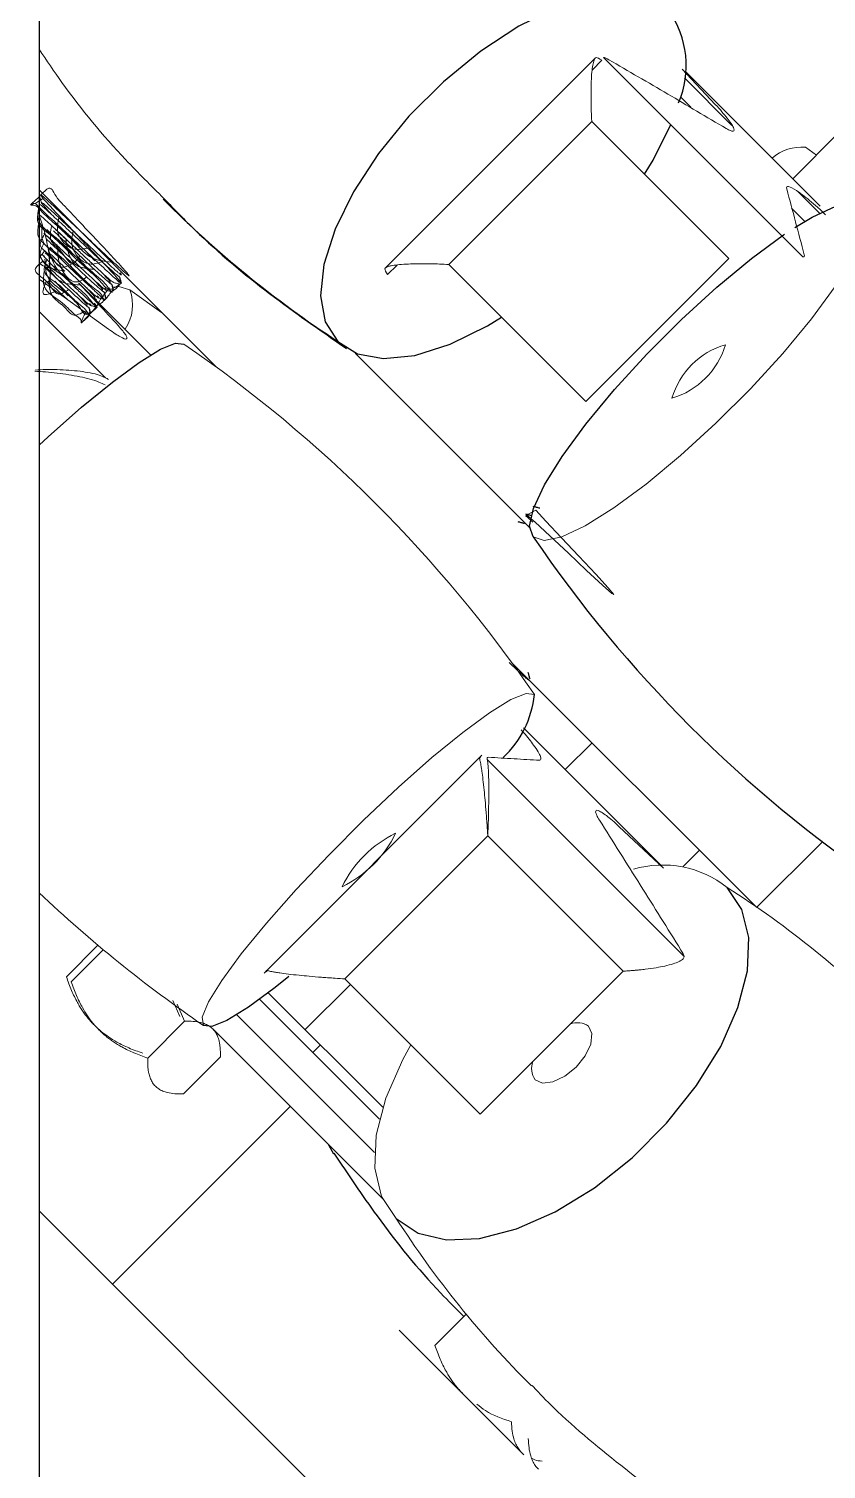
# Model space of a CAD drawing. Header units: millimetres. Extents: x -635 to 515, y -448 to 489.
# Drawn here: x 118.5 to 148, y 171 to 224.3 of the extents above; entities that cross this region are included whole.
import ezdxf

# ---------------------------------------------------------------- set-up
doc = ezdxf.new("R2010")
doc.units = ezdxf.units.MM

msp = doc.modelspace()

# ---------------------------------------------------------------- linework, layer by layer
at = {"color": 7, "linetype": 'Continuous', "lineweight": 25}
for p, q in [((118.875, 303.878), (118.875, 126.735)), ((139.434, 223.2), (131.687, 215.454)), ((139.313, 220.859), (134.029, 215.574)), ((118.888, 217.804), (118.875, 217.808)), ((135.252, 197.427), (127.197, 189.371)), ((142.726, 189.988), (135.448, 197.265)), ((135.468, 194.44), (130.183, 189.155)), ((135.468, 194.44), (140.471, 189.437)), ((122.893, 186.225), (124.256, 187.588)), ((131.584, 181.018), (125.3, 187.303)), ((121.589, 177.86), (128.166, 184.437)), ((129.582, 183.021), (129.761, 182.681)), ((118.875, 180.574), (140.745, 158.703))]:
    msp.add_line(p, q, dxfattribs=at)
at = {"color": 144, "linetype": 'Continuous', "lineweight": 18}
for p, q in [((139.75, 223.228), (147.124, 215.854)), ((139.336, 222.775), (139.689, 223.128)), ((142.656, 222.795), (143.883, 221.495)), ((142.772, 222.722), (147.766, 217.728)), ((142.74, 222.471), (144.494, 220.717)), ((142.974, 221.388), (142.59, 221.773)), ((144.382, 215.79), (139.313, 220.859)), ((146.75, 218.743), (148.493, 220.486)), ((147.63, 219.622), (147.218, 219.908)), ((118.875, 218.335), (125.423, 211.787)), ((146.948, 218.263), (147.741, 217.47)), ((147.193, 217.169), (146.706, 217.657)), ((120.298, 215.806), (120.655, 215.423)), ((120.578, 216.091), (120.938, 215.706)), ((139.097, 210.505), (144.382, 215.79)), ((119.122, 215.488), (119.544, 215.041)), ((119.729, 215.243), (120.089, 214.858)), ((120.016, 215.522), (120.372, 215.14)), ((120.655, 215.423), (120.796, 215.27)), ((131.759, 215.198), (132.113, 215.551)), ((139.097, 210.505), (134.029, 215.574)), ((118.911, 215.001), (121.447, 213.18)), ((119.453, 214.953), (119.806, 214.575)), ((120.089, 214.858), (120.234, 214.7)), ((120.219, 214.728), (120.167, 214.762)), ((122.998, 212.231), (120.333, 214.897)), ((120.372, 215.14), (120.517, 214.983)), ((121.763, 214.995), (121.829, 214.921)), ((119.806, 214.575), (119.948, 214.42)), ((119.936, 214.445), (119.886, 214.478)), ((120.918, 214.145), (121.015, 214.028)), ((122.231, 214.631), (123.408, 213.802)), ((120.727, 213.828), (120.781, 213.761)), ((130.568, 212.298), (137.017, 205.849)), ((136.349, 200.86), (145.414, 191.795)), ((141.886, 193.344), (136.794, 198.436)), ((135.158, 197.306), (135.202, 197.351)), ((141.965, 193.244), (140.332, 194.782)), ((142.692, 193.305), (143.298, 193.912)), ((147.843, 194.223), (145.423, 191.804)), ((119.885, 189.232), (121.052, 190.399)), ((120.066, 189.051), (121.249, 190.234)), ((127.272, 189.421), (127.317, 189.465)), ((130.183, 189.155), (135.186, 184.152)), ((135.186, 184.152), (140.471, 189.437)), ((127.353, 188.643), (131.585, 184.412)), ((124.075, 187.769), (123.824, 188.354)), ((123.982, 188.225), (124.256, 187.588)), ((131.462, 183.969), (127.029, 188.401)), ((131.279, 182.737), (126.187, 187.829)), ((128.999, 186.432), (129.282, 186.714)), ((124.215, 184.902), (125.579, 186.266)), ((133.516, 175.601), (134.67, 176.756)), ((136.806, 171.554), (132.191, 176.168))]:
    msp.add_line(p, q, dxfattribs=at)
at = {"color": 8, "linetype": 'Continuous', "lineweight": 25}
for p, q in [((121.326, 211.388), (118.875, 213.839)), ((139.324, 197.886), (138.334, 196.896)), ((130.388, 188.95), (128.717, 187.279))]:
    msp.add_line(p, q, dxfattribs=at)
at = {"color": 7, "linetype": 'Continuous', "lineweight": 25, "flags": 128}
for points in [[(142.16, 224.966), (141.432, 225.427), (140.467, 225.601), (139.31, 225.479), (138.009, 225.068), (136.622, 224.384), (135.21, 223.459), (133.835, 222.332), (132.555, 221.053), (131.428, 219.677), (130.503, 218.265), (129.82, 216.878), (129.408, 215.578), (129.287, 214.42), (129.46, 213.456), (129.921, 212.727)], [(141.264, 218.908), (141.579, 219.428), (142.233, 220.745)], [(146.828, 216.945), (147.464, 217.324), (148.337, 217.731), (148.987, 217.871), (149.388, 217.738)], [(137.149, 205.499), (137.016, 205.9), (137.156, 206.551), (137.563, 207.423), (138.219, 208.478), (139.096, 209.671), (140.156, 210.949), (141.351, 212.256), (142.631, 213.536), (143.938, 214.731), (145.216, 215.791), (146.409, 216.668), (146.441, 216.69)], [(129.921, 212.727), (130.65, 212.266), (131.614, 212.092), (132.772, 212.214), (134.073, 212.625), (135.459, 213.308), (135.98, 213.623)], [(118.875, 208.892), (119.207, 209.198), (120.447, 210.296), (121.585, 211.228), (122.571, 211.953), (123.363, 212.441), (123.925, 212.669), (124.233, 212.629)], [(132.086, 180.298), (132.897, 179.755), (133.939, 179.503), (135.168, 179.554), (136.529, 179.905), (137.964, 180.54), (139.409, 181.432), (140.802, 182.542), (142.081, 183.821), (143.191, 185.214), (144.083, 186.659), (144.718, 188.094), (145.069, 189.455), (145.12, 190.684), (144.868, 191.726), (144.325, 192.537)], [(128.11, 189.24), (127.6, 188.833), (126.614, 188.108), (125.823, 187.62), (125.26, 187.391), (124.952, 187.432)]]:
    msp.add_lwpolyline(points, dxfattribs=at)
at = {"color": 144, "linetype": 'Continuous', "lineweight": 18, "flags": 128}
for points in [[(149.388, 217.738), (149.522, 217.337), (149.382, 216.686), (148.975, 215.814), (148.318, 214.758), (147.441, 213.565), (146.382, 212.288), (145.186, 210.98), (143.907, 209.701), (142.6, 208.506), (141.322, 207.446), (140.129, 206.569), (139.073, 205.913), (138.201, 205.506), (137.55, 205.366), (137.149, 205.499)], [(121.585, 214.738), (121.83, 214.764), (122.231, 214.631)], [(136.903, 206.301), (137.251, 206.483), (137.615, 206.082), (138.192, 205.463), (138.835, 204.784), (139.461, 204.117), (139.919, 203.62), (140.133, 203.367), (140.054, 203.405), (139.707, 203.715), (139.124, 204.257), (138.448, 204.896), (137.769, 205.535), (137.223, 206.041), (136.917, 206.309), (136.891, 206.294), (136.891, 206.294)], [(124.952, 187.432), (124.912, 187.74), (125.14, 188.302), (125.628, 189.094), (126.353, 190.08), (127.285, 191.218), (128.383, 192.458), (129.598, 193.746), (130.877, 195.025), (132.165, 196.24), (133.405, 197.338), (134.543, 198.27), (135.529, 198.995), (136.321, 199.483), (136.883, 199.712), (137.191, 199.671)], [(137.216, 185.427), (137.493, 185.301), (137.878, 185.345), (138.313, 185.552), (138.732, 185.891), (139.071, 186.31), (139.278, 186.745), (139.322, 187.13), (139.196, 187.407)], [(132.629, 186.71), (132.328, 186.175), (131.693, 184.74), (131.343, 183.379), (131.292, 182.15), (131.544, 181.108), (132.086, 180.298)]]:
    msp.add_lwpolyline(points, dxfattribs=at)
at = {"color": 7, "linetype": 'Continuous', "lineweight": 25}
for centre, radius, start, end in [((139.279, 222.931), 3.528, 337.0169, 35.2287), ((177.435, 232.994), 48.774, 214.3141, 235.6859), ((133.529, 200.037), 3.68, 312.8886, 354.2924)]:
    msp.add_arc(centre, radius, start, end, dxfattribs=at)
at = {"color": 144, "linetype": 'Continuous', "lineweight": 18}
for centre, radius, start, end in [((147.066, 218.266), 1.649, 84.6823, 131.0051), ((113.082, 215.188), 6.202, 357.0572, 20.955), ((120.736, 214.074), 1.596, 326.2193, 20.4215), ((95.919, 171.357), 50.05, 34.4515, 55.5485), ((141.455, 213.432), 2.922, 286.3727, 343.6273), ((145.082, 209.805), 2.922, 106.3727, 163.6273), ((160.544, 178.502), 28, 225, 45), ((128.221, 196.402), 4.267, 295.8483, 334.1517), ((133.922, 190.701), 4.267, 115.8483, 154.1517), ((141.94, 189.512), 3.852, 51.7457, 106.3206), ((153.27, 228.709), 50.057, 226.5966, 235.548), ((124.46, 161.581), 36.782, 44.8139, 57.3112), ((138.783, 186.796), 0.738, 55.9658, 110.9691), ((137.827, 185.84), 0.738, 159.0309, 214.0342), ((163.043, 200.163), 36.783, 212.6889, 225.113), ((153.531, 171.092), 8.661, 227.1986, 42.8014)]:
    msp.add_arc(centre, radius, start, end, dxfattribs=at)
at = {"color": 8, "linetype": 'Continuous', "lineweight": 25}
msp.add_arc((151.823, 246.2), 40.001, 224.8591, 236.8036, dxfattribs=at)
at = {"color": 144, "linetype": 'Continuous', "lineweight": 18}
for points, knots in [([(118.875, 223.537), (119.152, 223.123), (120.115, 221.69), (121.661, 219.832), (123.014, 218.49), (123.491, 218.017)], [0, 0, 0, 0, 0.20812, 0.720991, 1, 1, 1, 1]), ([(139.313, 220.859), (139.31, 220.92), (139.304, 221.037), (139.298, 221.202), (139.293, 221.349), (139.29, 221.479), (139.288, 221.591), (139.285, 221.804), (139.286, 222.093), (139.298, 222.454), (139.321, 222.76), (139.353, 222.972), (139.384, 223.098), (139.412, 223.17), (139.442, 223.215), (139.463, 223.22), (139.474, 223.223)], [0, 0, 0, 0, 0.053549, 0.102357, 0.146423, 0.185747, 0.22033, 0.250172, 0.383563, 0.499569, 0.631341, 0.749409, 0.815696, 0.8793, 0.940595, 1, 1, 1, 1]), ([(144.288, 220.604), (143.566, 221.029), (142.122, 221.879), (140.674, 222.725), (139.95, 223.148)], [0, 0, 0, 0, 0.5, 1, 1, 1, 1]), ([(143.883, 221.495), (144.059, 221.306), (144.208, 221.132), (144.378, 220.915), (144.427, 220.848), (144.503, 220.731), (144.532, 220.682), (144.568, 220.6), (144.577, 220.567), (144.573, 220.522), (144.56, 220.509), (144.516, 220.503), (144.483, 220.51), (144.399, 220.543), (144.349, 220.568), (144.288, 220.604)], [0, 0, 0, 0, 0.25, 0.25, 0.375, 0.375, 0.5, 0.5, 0.625, 0.625, 0.75, 0.75, 0.875, 0.875, 1, 1, 1, 1]), ([(118.936, 218.144), (119.045, 218.256), (119.336, 218.556), (119.434, 218.109), (119.847, 217.716), (120.308, 217.21), (120.857, 216.637), (121.356, 216.105), (121.797, 215.632), (122.162, 215.234), (122.243, 215.108), (122.021, 215.293), (121.535, 215.74), (120.872, 216.361), (120.154, 217.044), (119.51, 217.644), (119.058, 218.061), (118.875, 218.203), (118.997, 218.041), (119.396, 217.606), (119.986, 216.972), (120.669, 216.255), (121.297, 215.584), (121.76, 215.083), (121.966, 214.839), (121.867, 214.896), (121.485, 215.242), (120.886, 215.799), (120.174, 216.472), (119.486, 217.129), (118.923, 217.614), (118.683, 217.958), (118.476, 217.681), (118.892, 217.932), (119.029, 218.015)], [0, 0, 0, 0, 0.022903, 0.061451, 0.081522, 0.101684, 0.140242, 0.160287, 0.180462, 0.219035, 0.252775, 0.285702, 0.318877, 0.352502, 0.385055, 0.418883, 0.451519, 0.485025, 0.518373, 0.55114, 0.584937, 0.617443, 0.651167, 0.684133, 0.717268, 0.750915, 0.783455, 0.81728, 0.849938, 0.883415, 0.916797, 0.949534, 0.98334, 1, 1, 1, 1]), ([(146.524, 218.368), (146.505, 218.436), (146.529, 218.465), (146.653, 218.443), (146.755, 218.391), (146.953, 218.261), (147.029, 218.207), (147.19, 218.085), (147.276, 218.017), (147.46, 217.865), (147.558, 217.781), (147.756, 217.606), (147.858, 217.514), (147.962, 217.416)], [0, 0, 0, 0, 0.25, 0.25, 0.5, 0.5, 0.625, 0.625, 0.75, 0.75, 0.875, 0.875, 1, 1, 1, 1]), ([(121.545, 215.665), (121.262, 215.694), (120.726, 215.75), (120.136, 216.474), (119.511, 217.027), (118.991, 217.487), (118.722, 217.853), (118.436, 217.684), (118.782, 217.988), (118.9, 218.092)], [0, 0, 0, 0, 0.165353, 0.313475, 0.465843, 0.619004, 0.766737, 0.920537, 1, 1, 1, 1]), ([(118.889, 218.112), (118.9, 218.071), (118.922, 217.99), (118.944, 217.909), (118.955, 217.868)], [0, 0, 0, 0, 0.500022, 1, 1, 1, 1]), ([(119.756, 217.17), (119.595, 217.319), (119.278, 217.612), (118.997, 217.861), (118.922, 217.898), (119.044, 217.744), (119.259, 217.509), (119.353, 217.406)], [0, 0, 0, 0, 0.211528, 0.416489, 0.629862, 0.837794, 1, 1, 1, 1]), ([(147.172, 215.926), (147.065, 216.334), (146.851, 217.15), (146.633, 217.962), (146.524, 218.368)], [0, 0, 0, 0, 0.5, 1, 1, 1, 1]), ([(121.865, 214.854), (121.723, 214.745), (121.447, 214.532), (121.16, 214.967), (120.617, 215.428), (119.99, 216.017), (119.406, 216.63), (118.732, 217.029), (118.83, 217.431), (118.875, 217.614)], [0, 0, 0, 0, 0.149133, 0.291737, 0.440027, 0.584014, 0.728717, 0.876873, 1, 1, 1, 1]), ([(121.904, 214.896), (121.795, 214.769), (121.521, 214.45), (121.431, 214.822), (120.87, 215.25), (120.191, 215.898), (119.513, 216.594), (118.762, 217.08), (118.83, 217.497), (118.861, 217.692)], [0, 0, 0, 0, 0.099035, 0.249573, 0.40363, 0.557535, 0.708199, 0.863943, 1, 1, 1, 1]), ([(119.474, 216.887), (119.305, 217.043), (119.048, 217.282), (118.919, 217.393), (118.875, 217.432)], [0, 0, 0, 0, 0.6538586, 1, 1, 1, 1]), ([(119.686, 217.1), (119.526, 217.247), (119.212, 217.537), (118.943, 217.777), (118.921, 217.778), (118.913, 217.779)], [0, 0, 0, 0, 0.380431, 0.74905, 1, 1, 1, 1]), ([(121.598, 214.636), (121.505, 214.51), (121.191, 214.083), (121.323, 214.433), (120.826, 214.733), (120.204, 215.329), (119.551, 216.039), (118.733, 216.476), (118.836, 216.959), (118.875, 217.142)], [0, 0, 0, 0, 0.070162, 0.236797, 0.399642, 0.568141, 0.730211, 0.897962, 1, 1, 1, 1]), ([(121.482, 214.714), (121.375, 214.587), (121.124, 214.289), (121.375, 214.29), (121.294, 214.265), (121.177, 214.38), (120.952, 214.579), (120.645, 214.862), (120.274, 215.211), (119.861, 215.591), (119.471, 215.997), (118.938, 216.351), (118.968, 216.752), (118.985, 216.971)], [0, 0, 0, 0, 0.06772, 0.160081, 0.253125, 0.343722, 0.432439, 0.524656, 0.61775, 0.70858, 0.797172, 0.889235, 1, 1, 1, 1]), ([(119.164, 216.872), (119.285, 216.741), (119.437, 216.576), (119.623, 216.379), (119.661, 216.338)], [0, 0, 0, 0, 0.7937478, 1, 1, 1, 1]), ([(119.341, 217.007), (119.3, 216.792), (119.223, 216.387), (119.742, 216.099), (120.056, 215.434), (120.29, 215.758), (120.388, 215.893)], [0, 0, 0, 0, 0.292661, 0.554517, 0.813381, 1, 1, 1, 1]), ([(119.916, 216.467), (119.799, 216.576), (119.609, 216.754), (119.416, 216.936), (119.341, 217.007)], [0, 0, 0, 0, 0.613315, 1, 1, 1, 1]), ([(121.544, 214.866), (121.553, 214.852), (121.584, 214.804), (121.409, 214.952), (121.045, 215.282), (120.527, 215.761), (119.942, 216.314), (119.585, 216.647), (119.403, 216.817)], [0, 0, 0, 0, 0.073841, 0.257999, 0.442156, 0.631132, 0.812658, 1, 1, 1, 1]), ([(119.442, 217.16), (119.564, 217.028), (119.718, 216.861), (119.905, 216.662), (119.943, 216.622)], [0, 0, 0, 0, 0.796777, 1, 1, 1, 1]), ([(121.631, 214.906), (121.615, 214.914), (121.585, 214.936), (121.501, 215.006), (121.449, 215.052), (121.252, 215.228), (121.065, 215.4), (120.741, 215.7), (120.626, 215.807), (120.395, 216.024), (120.28, 216.132), (119.936, 216.457), (119.691, 216.686), (119.474, 216.887)], [0, 0, 0, 0, 0.125, 0.125, 0.25, 0.25, 0.5, 0.5, 0.625, 0.625, 0.75, 0.75, 1, 1, 1, 1]), ([(119.603, 217.311), (119.564, 217.127), (119.47, 216.685), (120.027, 216.06), (120.492, 216.142), (120.674, 216.174)], [0, 0, 0, 0, 0.301607, 0.726994, 1, 1, 1, 1]), ([(121.827, 215.149), (121.836, 215.135), (121.867, 215.087), (121.692, 215.235), (121.328, 215.565), (120.81, 216.044), (120.225, 216.597), (119.867, 216.93), (119.686, 217.1)], [0, 0, 0, 0, 0.075869, 0.259623, 0.443378, 0.63194, 0.813068, 1, 1, 1, 1]), ([(121.874, 215.266), (121.911, 215.22), (121.929, 215.193), (121.92, 215.182), (121.894, 215.199), (121.828, 215.253), (121.801, 215.275), (121.74, 215.328), (121.706, 215.359), (121.588, 215.464), (121.49, 215.553), (121.263, 215.761), (121.134, 215.88), (120.864, 216.132), (120.723, 216.264), (120.516, 216.459), (120.448, 216.523), (120.309, 216.654), (120.239, 216.72), (120.027, 216.918), (119.887, 217.049), (119.756, 217.17)], [0, 0, 0, 0, 0.125, 0.125, 0.25, 0.25, 0.3125, 0.3125, 0.375, 0.375, 0.5, 0.5, 0.625, 0.625, 0.75, 0.75, 0.8125, 0.8125, 0.875, 0.875, 1, 1, 1, 1]), ([(120.136, 216.815), (120.098, 216.636), (119.994, 216.143), (120.598, 215.47), (121.053, 215.622), (121.211, 215.674)], [0, 0, 0, 0, 0.271628, 0.747705, 1, 1, 1, 1]), ([(119.081, 216.698), (118.99, 216.549), (118.785, 216.215), (119.344, 215.949), (119.604, 215.355), (119.954, 215.527), (120.112, 215.604)], [0, 0, 0, 0, 0.224313, 0.505372, 0.777068, 1, 1, 1, 1]), ([(121.216, 214.411), (121.128, 214.254), (120.953, 213.945), (121.065, 213.991), (120.909, 214.056), (120.604, 214.367), (120.12, 214.791), (119.664, 215.306), (118.737, 215.705), (118.984, 216.214), (119.055, 216.36)], [0, 0, 0, 0, 0.106601, 0.210908, 0.313735, 0.513205, 0.617488, 0.720505, 0.919821, 1, 1, 1, 1]), ([(121.262, 214.582), (121.271, 214.569), (121.3, 214.522), (121.125, 214.67), (120.762, 214.999), (120.244, 215.479), (119.659, 216.031), (119.302, 216.365), (119.12, 216.534)], [0, 0, 0, 0, 0.070695, 0.255478, 0.440261, 0.629879, 0.812021, 1, 1, 1, 1]), ([(121.35, 214.317), (121.231, 214.196), (120.955, 213.917), (120.788, 214.304), (120.234, 214.79), (119.426, 215.384), (119.261, 216.003), (119.179, 216.311)], [0, 0, 0, 0, 0.158333, 0.365486, 0.579696, 0.79062, 1, 1, 1, 1]), ([(121.307, 214.702), (121.308, 214.701), (121.391, 214.606), (121.37, 214.6), (121.209, 214.728), (120.829, 215.073), (120.316, 215.548), (119.73, 216.102), (119.372, 216.435), (119.191, 216.605)], [0, 0, 0, 0, 0.000913, 0.170223, 0.335216, 0.500209, 0.669519, 0.832153, 1, 1, 1, 1]), ([(119.86, 216.527), (119.919, 216.155), (120.028, 215.47), (120.643, 215.419), (120.924, 215.396)], [0, 0, 0, 0, 0.542694, 1, 1, 1, 1]), ([(119.098, 216.096), (118.994, 215.972), (118.631, 215.537), (119.328, 215.413), (119.827, 215.324)], [0, 0, 0, 0, 0.283992, 1, 1, 1, 1]), ([(121.033, 214.068), (120.927, 213.928), (120.715, 213.65), (120.637, 213.891), (120.348, 214.11), (119.962, 214.46), (119.584, 214.891), (118.944, 215.233), (119.106, 215.605), (119.176, 215.765)], [0, 0, 0, 0, 0.148054, 0.295844, 0.442307, 0.594346, 0.745666, 0.891054, 1, 1, 1, 1]), ([(121.026, 213.994), (120.907, 213.885), (120.554, 213.565), (120.405, 214.052), (119.842, 214.557), (119.103, 215.022), (119.097, 215.546), (119.094, 215.774)], [0, 0, 0, 0, 0.141208, 0.415452, 0.62975, 0.838845, 1, 1, 1, 1]), ([(119.827, 215.324), (119.68, 215.463), (119.432, 215.696), (119.197, 215.915), (119.101, 216.004)], [0, 0, 0, 0, 0.594265, 1, 1, 1, 1]), ([(119.293, 215.962), (119.26, 215.763), (119.19, 215.348), (119.73, 214.828), (120.143, 214.828), (120.361, 214.827)], [0, 0, 0, 0, 0.303401, 0.634554, 1, 1, 1, 1]), ([(119.282, 216.214), (119.378, 216.112), (119.576, 215.902), (119.732, 215.732), (119.813, 215.645)], [0, 0, 0, 0, 0.484198, 1, 1, 1, 1]), ([(121.025, 214.418), (121.025, 214.418), (121.109, 214.323), (121.087, 214.318), (120.926, 214.445), (120.546, 214.791), (120.034, 215.264), (119.586, 215.688), (119.359, 215.901), (119.308, 215.948)], [0, 0, 0, 0, 0.000647, 0.193482, 0.3814, 0.569318, 0.762153, 0.947386, 1, 1, 1, 1]), ([(119.568, 216.252), (119.564, 216.042), (119.553, 215.52), (120.112, 214.744), (120.516, 215.024), (120.642, 215.112)], [0, 0, 0, 0, 0.317083, 0.787624, 1, 1, 1, 1]), ([(119.005, 215.684), (118.875, 215.583), (118.542, 215.326), (119.262, 214.989), (119.489, 214.332), (119.838, 214.56), (119.978, 214.652)], [0, 0, 0, 0, 0.190845, 0.487013, 0.793981, 1, 1, 1, 1]), ([(120.742, 214.135), (120.743, 214.135), (120.826, 214.04), (120.804, 214.035), (120.643, 214.162), (120.263, 214.508), (119.751, 214.981), (119.297, 215.412), (119.062, 215.63), (119.005, 215.684)], [0, 0, 0, 0, 0.000246, 0.191831, 0.378531, 0.565231, 0.756816, 0.940847, 1, 1, 1, 1]), ([(120.774, 213.761), (120.666, 213.649), (120.341, 213.311), (120.534, 213.513), (120.142, 213.716), (119.748, 214.209), (118.976, 214.615), (119.04, 215.12), (119.066, 215.319)], [0, 0, 0, 0, 0.096874, 0.293516, 0.4825, 0.678698, 0.873334, 1, 1, 1, 1]), ([(120.698, 214.013), (120.705, 214.002), (120.734, 213.957), (120.559, 214.105), (120.197, 214.433), (119.682, 214.91), (119.305, 215.265), (119.124, 215.436)], [0, 0, 0, 0, 0.081094, 0.311852, 0.542611, 0.779407, 1, 1, 1, 1]), ([(121.173, 215.302), (121.21, 215.262), (121.387, 215.071), (121.462, 214.982), (121.521, 214.912)], [0, 0, 0, 0, 0.2113599, 1, 1, 1, 1]), ([(131.664, 215.413), (131.665, 215.419), (131.667, 215.432), (131.681, 215.449), (131.704, 215.466), (131.737, 215.483), (131.779, 215.499), (131.831, 215.514), (131.934, 215.537), (132.128, 215.566), (132.433, 215.589), (132.795, 215.602), (133.119, 215.602), (133.423, 215.597), (133.7, 215.59), (133.912, 215.58), (134.029, 215.574)], [0, 0, 0, 0, 0.033752, 0.06806, 0.103008, 0.138673, 0.17513, 0.212448, 0.250691, 0.368737, 0.500518, 0.616502, 0.749901, 0.814305, 0.897672, 1, 1, 1, 1]), ([(119.142, 214.957), (119.059, 214.753), (118.894, 214.346), (119.298, 214.502), (119.498, 214.579)], [0, 0, 0, 0, 0.5027171, 1, 1, 1, 1]), ([(119.946, 214.258), (119.787, 214.404), (119.558, 214.616), (119.284, 214.874), (119.2, 214.953)], [0, 0, 0, 0, 0.692088, 1, 1, 1, 1]), ([(120.583, 213.842), (120.416, 213.757), (120.1, 213.594), (119.828, 214.055), (119.26, 214.364), (119.25, 214.84), (119.245, 215.081)], [0, 0, 0, 0, 0.2672847, 0.5078041, 0.7506613, 1, 1, 1, 1]), ([(120.333, 214.897), (120.579, 214.635), (121.072, 214.111), (121.557, 213.58), (121.8, 213.314)], [0, 0, 0, 0, 0.498935, 1, 1, 1, 1]), ([(120.607, 214.737), (120.645, 214.696), (120.821, 214.505), (120.896, 214.416), (120.955, 214.347)], [0, 0, 0, 0, 0.21136, 1, 1, 1, 1]), ([(120.89, 215.02), (120.927, 214.979), (121.104, 214.788), (121.179, 214.699), (121.238, 214.63)], [0, 0, 0, 0, 0.21136, 1, 1, 1, 1]), ([(121.637, 214.904), (121.677, 214.893), (121.759, 214.871), (121.84, 214.85), (121.88, 214.839)], [0, 0, 0, 0, 0.499965, 1, 1, 1, 1]), ([(120.272, 214.511), (120.328, 214.45), (120.526, 214.236), (120.611, 214.136), (120.672, 214.064)], [0, 0, 0, 0, 0.285403, 1, 1, 1, 1]), ([(120.98, 214.297), (120.988, 214.285), (121.019, 214.238), (120.904, 214.337), (120.819, 214.41)], [0, 0, 0, 0, 0.266822, 1, 1, 1, 1]), ([(121.069, 214.339), (121.11, 214.328), (121.191, 214.306), (121.272, 214.285), (121.313, 214.274)], [0, 0, 0, 0, 0.499968, 1, 1, 1, 1]), ([(121.353, 214.621), (121.394, 214.611), (121.475, 214.589), (121.556, 214.567), (121.597, 214.556)], [0, 0, 0, 0, 0.499966, 1, 1, 1, 1]), ([(120.632, 213.862), (120.513, 213.637), (120.317, 213.268), (120.63, 213.586), (120.752, 213.71)], [0, 0, 0, 0, 0.6091063, 1, 1, 1, 1]), ([(120.786, 214.056), (120.827, 214.045), (120.908, 214.024), (120.989, 214.002), (121.03, 213.991)], [0, 0, 0, 0, 0.499972, 1, 1, 1, 1]), ([(121.447, 213.18), (121.624, 213.053), (121.774, 212.956), (121.998, 212.833), (122.074, 212.808), (122.124, 212.826), (122.13, 212.842), (122.12, 212.891), (122.105, 212.924), (122.052, 213.009), (122.015, 213.06), (121.922, 213.176), (121.866, 213.241), (121.8, 213.314)], [0, 0, 0, 0, 0.25, 0.25, 0.5, 0.5, 0.625, 0.625, 0.75, 0.75, 0.875, 0.875, 1, 1, 1, 1]), ([(118.717, 211.623), (118.849, 211.617), (119.263, 211.599), (119.982, 211.506), (120.66, 211.37), (121.101, 211.231), (121.245, 211.155), (121.315, 211.118)], [0, 0, 0, 0, 0.134077, 0.42221, 0.710348, 0.860513, 1, 1, 1, 1]), ([(121.326, 211.388), (121.256, 211.421), (121.112, 211.49), (120.67, 211.595), (119.99, 211.673), (119.272, 211.7), (118.861, 211.677), (118.734, 211.67)], [0, 0, 0, 0, 0.139832, 0.291089, 0.580657, 0.870235, 1, 1, 1, 1]), ([(137.14, 206.046), (137.037, 206.141), (136.855, 206.306), (136.864, 206.278), (136.867, 206.267)], [0, 0, 0, 0, 0.570268, 1, 1, 1, 1]), ([(136.993, 200.209), (136.988, 200.205), (136.978, 200.196), (136.797, 200.352), (136.556, 200.572), (136.341, 200.772), (136.255, 200.852)], [0, 0, 0, 0, 0.279542, 0.549243, 0.820088, 1, 1, 1, 1]), ([(137.391, 197.237), (137.423, 197.263), (137.486, 197.315), (137.214, 197.738), (136.924, 198.118), (136.732, 198.331), (136.703, 198.363)], [0, 0, 0, 0, 0.342138, 0.6835864, 0.9525188, 1, 1, 1, 1]), ([(135.468, 194.44), (135.464, 194.502), (135.457, 194.62), (135.446, 194.79), (135.435, 194.943), (135.425, 195.079), (135.417, 195.198), (135.399, 195.425), (135.372, 195.742), (135.333, 196.155), (135.293, 196.524), (135.257, 196.804), (135.229, 196.99), (135.207, 197.11), (135.187, 197.205), (135.175, 197.245), (135.169, 197.264)], [0, 0, 0, 0, 0.053546, 0.10235, 0.146412, 0.185733, 0.220314, 0.250155, 0.383549, 0.499557, 0.631333, 0.749403, 0.815692, 0.879297, 0.940594, 1, 1, 1, 1]), ([(135.448, 197.265), (135.451, 197.255), (135.456, 197.234), (135.463, 197.191), (135.47, 197.14), (135.476, 197.079), (135.482, 197.009), (135.487, 196.93), (135.495, 196.781), (135.503, 196.526), (135.506, 196.157), (135.505, 195.743), (135.499, 195.387), (135.491, 195.063), (135.482, 194.773), (135.473, 194.558), (135.468, 194.44)], [0, 0, 0, 0, 0.0336085, 0.0678167, 0.1027095, 0.1383678, 0.1748689, 0.2122859, 0.2506877, 0.3684888, 0.5005122, 0.6163533, 0.7498991, 0.8142659, 0.8976326, 1, 1, 1, 1]), ([(137.391, 197.237), (137.075, 197.256), (136.441, 197.296), (135.803, 197.332), (135.485, 197.349)], [0, 0, 0, 0, 0.5, 1, 1, 1, 1]), ([(140.332, 194.782), (140.151, 194.95), (139.987, 195.089), (139.787, 195.241), (139.727, 195.283), (139.624, 195.346), (139.582, 195.368), (139.514, 195.39), (139.489, 195.391), (139.459, 195.372), (139.454, 195.352), (139.462, 195.292), (139.477, 195.252), (139.523, 195.154), (139.556, 195.097), (139.598, 195.03)], [0, 0, 0, 0, 0.25, 0.25, 0.375, 0.375, 0.5, 0.5, 0.625, 0.625, 0.75, 0.75, 0.875, 0.875, 1, 1, 1, 1]), ([(142.613, 190.221), (142.112, 191.023), (141.109, 192.628), (140.102, 194.229), (139.598, 195.03)], [0, 0, 0, 0, 0.5, 1, 1, 1, 1]), ([(140.471, 189.437), (140.531, 189.441), (140.647, 189.448), (140.811, 189.462), (140.956, 189.475), (141.084, 189.487), (141.194, 189.499), (141.402, 189.524), (141.684, 189.564), (142.033, 189.63), (142.324, 189.705), (142.521, 189.779), (142.634, 189.841), (142.695, 189.891), (142.728, 189.94), (142.727, 189.972), (142.726, 189.988)], [0, 0, 0, 0, 0.05357, 0.10239, 0.146457, 0.185773, 0.220338, 0.250156, 0.383699, 0.499563, 0.631583, 0.749407, 0.815934, 0.879605, 0.940817, 1, 1, 1, 1]), ([(120.919, 187.44), (120.88, 187.481), (120.801, 187.562), (120.69, 187.692), (120.583, 187.828), (120.482, 187.971), (120.385, 188.121), (120.242, 188.368), (120.062, 188.735), (119.946, 189.062), (119.885, 189.232)], [0, 0, 0, 0, 0.080967, 0.162729, 0.245478, 0.329397, 0.414665, 0.50145, 0.739796, 1, 1, 1, 1]), ([(127.359, 189.454), (127.369, 189.451), (127.39, 189.444), (127.433, 189.433), (127.485, 189.422), (127.546, 189.41), (127.616, 189.397), (127.695, 189.385), (127.844, 189.363), (128.099, 189.33), (128.468, 189.29), (128.881, 189.251), (129.237, 189.22), (129.56, 189.196), (129.85, 189.176), (130.065, 189.163), (130.183, 189.155)], [0, 0, 0, 0, 0.033753, 0.068062, 0.10301, 0.138676, 0.175134, 0.212453, 0.250697, 0.368746, 0.50053, 0.616517, 0.749918, 0.814318, 0.897679, 1, 1, 1, 1]), ([(120.066, 189.051), (120.097, 188.963), (120.156, 188.791), (120.257, 188.543), (120.363, 188.31), (120.495, 188.056), (120.661, 187.787), (120.867, 187.507), (121.023, 187.341), (121.1, 187.259)], [0, 0, 0, 0, 0.133761, 0.261812, 0.384404, 0.501827, 0.672605, 0.838188, 1, 1, 1, 1]), ([(125.296, 187.306), (125.277, 187.324), (125.238, 187.36), (125.173, 187.407), (125.101, 187.449), (125.023, 187.486), (124.939, 187.517), (124.796, 187.557), (124.574, 187.59), (124.365, 187.589), (124.256, 187.588)], [0, 0, 0, 0, 0.080967, 0.162729, 0.245478, 0.329397, 0.414665, 0.50145, 0.739796, 1, 1, 1, 1]), ([(122.711, 186.406), (122.623, 186.436), (122.451, 186.496), (122.203, 186.596), (121.97, 186.703), (121.716, 186.835), (121.447, 187.001), (121.167, 187.206), (121.001, 187.363), (120.919, 187.44)], [0, 0, 0, 0, 0.133761, 0.261812, 0.384404, 0.501827, 0.672605, 0.838188, 1, 1, 1, 1]), ([(121.1, 187.259), (121.141, 187.22), (121.222, 187.141), (121.352, 187.03), (121.488, 186.923), (121.631, 186.822), (121.781, 186.725), (122.028, 186.581), (122.395, 186.402), (122.722, 186.286), (122.893, 186.225)], [0, 0, 0, 0, 0.080967, 0.162729, 0.245478, 0.329397, 0.414665, 0.50145, 0.739796, 1, 1, 1, 1]), ([(125.579, 186.266), (125.58, 186.322), (125.582, 186.433), (125.574, 186.588), (125.558, 186.731), (125.529, 186.882), (125.479, 187.036), (125.402, 187.186), (125.331, 187.266), (125.296, 187.306)], [0, 0, 0, 0, 0.133761, 0.261812, 0.384404, 0.501827, 0.672605, 0.838188, 1, 1, 1, 1]), ([(122.893, 186.225), (122.892, 186.168), (122.889, 186.058), (122.897, 185.902), (122.913, 185.76), (122.943, 185.609), (122.993, 185.455), (123.069, 185.304), (123.14, 185.224), (123.175, 185.185)], [0, 0, 0, 0, 0.133761, 0.261812, 0.384404, 0.501827, 0.672605, 0.838188, 1, 1, 1, 1]), ([(123.175, 185.185), (123.194, 185.166), (123.233, 185.13), (123.299, 185.083), (123.37, 185.041), (123.448, 185.005), (123.533, 184.974), (123.675, 184.934), (123.897, 184.9), (124.106, 184.901), (124.215, 184.902)], [0, 0, 0, 0, 0.080967, 0.162729, 0.245478, 0.329397, 0.414665, 0.50145, 0.739796, 1, 1, 1, 1]), ([(134.55, 173.809), (134.511, 173.85), (134.432, 173.931), (134.321, 174.061), (134.214, 174.197), (134.113, 174.34), (134.016, 174.49), (133.873, 174.737), (133.693, 175.104), (133.577, 175.431), (133.516, 175.601)], [0, 0, 0, 0, 0.080967, 0.162729, 0.245478, 0.329397, 0.414665, 0.50145, 0.739796, 1, 1, 1, 1]), ([(137.108, 174.116), (137.265, 173.948), (138.223, 172.926), (140.196, 171.297), (142.222, 169.721), (143.409, 169.015), (143.615, 168.892)], [0, 0, 0, 0, 0.08242, 0.500877, 0.91326, 1, 1, 1, 1]), ([(135.069, 173.422), (135.171, 173.341), (135.547, 173.041), (136.007, 172.887), (136.342, 172.775)], [0, 0, 0, 0, 0.271764, 1, 1, 1, 1]), ([(136.715, 171.644), (136.695, 171.666), (136.653, 171.71), (136.599, 171.783), (136.549, 171.862), (136.505, 171.948), (136.466, 172.041), (136.413, 172.196), (136.362, 172.435), (136.349, 172.658), (136.342, 172.775)], [0, 0, 0, 0, 0.080967, 0.162729, 0.245478, 0.329397, 0.414665, 0.50145, 0.739796, 1, 1, 1, 1]), ([(137.338, 171.022), (137.317, 171.044), (137.276, 171.087), (137.221, 171.161), (137.171, 171.24), (137.127, 171.326), (137.088, 171.418), (137.036, 171.574), (136.984, 171.813), (136.971, 172.036), (136.965, 172.153)], [0, 0, 0, 0, 0.080967, 0.162729, 0.245478, 0.329397, 0.414665, 0.50145, 0.739796, 1, 1, 1, 1]), ([(137.113, 171.417), (137.143, 171.397), (137.241, 171.332), (137.385, 171.327), (137.485, 171.323)], [0, 0, 0, 0, 0.304377, 1, 1, 1, 1])]:
    msp.add_open_spline(points, degree=3, knots=knots, dxfattribs=at)
for points in [[(139.474, 223.223), (139.514, 223.224), (139.587, 223.191), (139.689, 223.128)], [(139.95, 223.148), (139.855, 223.203), (139.788, 223.23), (139.75, 223.228)], [(147.124, 215.854), (147.17, 215.848), (147.186, 215.872), (147.172, 215.926)], [(131.759, 215.198), (131.697, 215.301), (131.663, 215.374), (131.664, 215.413)], [(121.44, 211.326), (121.408, 211.341), (121.37, 211.362), (121.326, 211.388)], [(135.169, 197.264), (135.147, 197.326), (135.158, 197.355), (135.202, 197.351)], [(135.448, 197.265), (135.431, 197.324), (135.443, 197.352), (135.485, 197.349)], [(142.613, 190.221), (142.679, 190.115), (142.717, 190.038), (142.726, 189.988)], [(127.272, 189.421), (127.268, 189.465), (127.297, 189.476), (127.359, 189.454)]]:
    msp.add_open_spline(points, degree=3, dxfattribs=at)
at = {"color": 7, "linetype": 'Continuous', "lineweight": 25}
for points, knots in [([(123.491, 218.017), (123.873, 217.621), (125.092, 216.357), (127.342, 214.476), (129.287, 213.132), (130.244, 212.47)], [0, 0, 0, 0, 0.187921, 0.600323, 1, 1, 1, 1]), ([(120.194, 216.754), (120.079, 216.862), (119.89, 217.039), (119.697, 217.22), (119.622, 217.291)], [0, 0, 0, 0, 0.608963, 1, 1, 1, 1]), ([(119.626, 216.191), (119.512, 216.298), (119.322, 216.476), (119.129, 216.657), (119.051, 216.73)], [0, 0, 0, 0, 0.6018531, 1, 1, 1, 1]), ([(119.559, 216.503), (119.657, 216.399), (119.856, 216.188), (120.012, 216.018), (120.092, 215.931)], [0, 0, 0, 0, 0.492637, 1, 1, 1, 1]), ([(119.849, 216.779), (119.944, 216.677), (120.14, 216.469), (120.295, 216.301), (120.374, 216.215)], [0, 0, 0, 0, 0.4875116, 1, 1, 1, 1]), ([(118.997, 215.933), (119.094, 215.831), (119.293, 215.619), (119.45, 215.449), (119.531, 215.361)], [0, 0, 0, 0, 0.48504, 1, 1, 1, 1]), ([(121.636, 214.597), (121.625, 214.638), (121.603, 214.718), (121.582, 214.799), (121.571, 214.839)], [0, 0, 0, 0, 0.500034, 1, 1, 1, 1]), ([(121.918, 214.881), (121.908, 214.921), (121.886, 215.002), (121.865, 215.083), (121.854, 215.123)], [0, 0, 0, 0, 0.500031, 1, 1, 1, 1]), ([(121.353, 214.314), (121.342, 214.354), (121.321, 214.435), (121.299, 214.515), (121.289, 214.556)], [0, 0, 0, 0, 0.500035, 1, 1, 1, 1]), ([(120.788, 213.747), (120.777, 213.787), (120.755, 213.868), (120.734, 213.948), (120.723, 213.989)], [0, 0, 0, 0, 0.500029, 1, 1, 1, 1]), ([(137.113, 206.275), (137.072, 206.286), (136.992, 206.307), (136.911, 206.329), (136.871, 206.34)], [0, 0, 0, 0, 0.499975, 1, 1, 1, 1]), ([(137.395, 206.558), (137.354, 206.569), (137.274, 206.59), (137.193, 206.612), (137.153, 206.623)], [0, 0, 0, 0, 0.499978, 1, 1, 1, 1]), ([(136.83, 205.992), (136.79, 206.003), (136.709, 206.024), (136.629, 206.046), (136.588, 206.057)], [0, 0, 0, 0, 0.499971, 1, 1, 1, 1]), ([(137.031, 200.238), (137.02, 200.278), (136.998, 200.359), (136.977, 200.44), (136.966, 200.48)], [0, 0, 0, 0, 0.500029, 1, 1, 1, 1]), ([(129.779, 182.71), (130.299, 181.929), (131.5, 180.127), (133.134, 178.113), (134.296, 176.955), (134.583, 176.669)], [0, 0, 0, 0, 0.365147, 0.842945, 1, 1, 1, 1])]:
    msp.add_open_spline(points, degree=3, knots=knots, dxfattribs=at)

doc.saveas('drawing.dxf')
